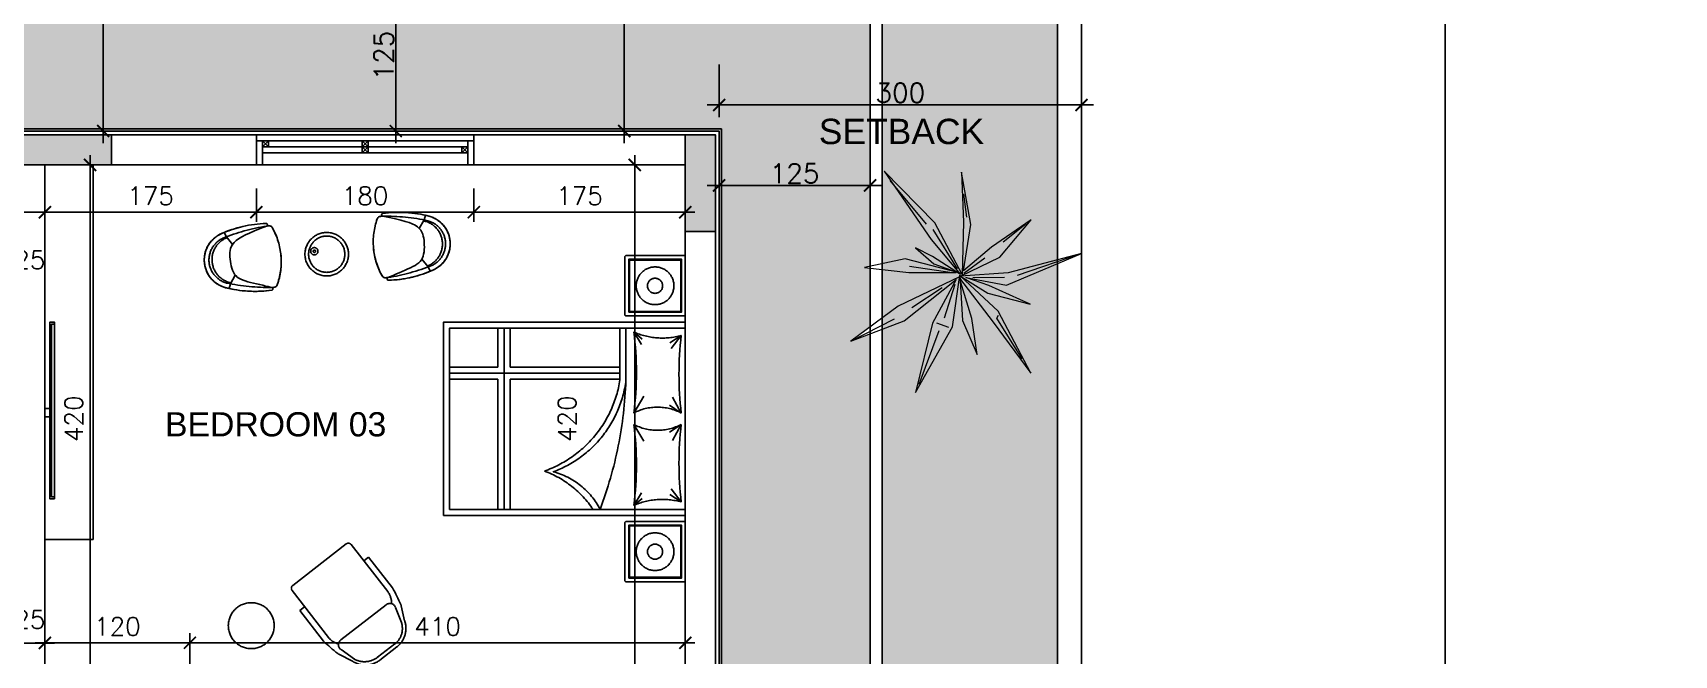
# Model space of a CAD drawing. Header units: centimetres. Extents: x -10658 to 14823, y -5448 to 3597.
# Drawn here: x -868 to 490, y 2249 to 2764 of the extents above; entities that cross this region are included whole.
import ezdxf
from ezdxf.xclip import XClip

# ---------------------------------------------------------------- set-up
doc = ezdxf.new("R2010")
doc.units = ezdxf.units.CM
doc.header["$LTSCALE"] = 100
doc.header["$MEASUREMENT"] = 0
doc.header["$XCLIPFRAME"] = 0
doc.header["$PDMODE"] = 35
doc.linetypes.add('A0-01 FLOOR PLANS$0$HIDDEN', pattern=[0.375, 0.25, -0.125])
doc.linetypes.add('FINAL PLOT$0$CENTER', pattern=[2, 1.25, -0.25, 0.25, -0.25])
for name, color, linetype in [('A0-01 FLOOR PLANS$0$CAR', 1, 'Continuous'), ('A0-01 FLOOR PLANS$0$DIM IN', 1, 'Continuous'), ('A0-01 FLOOR PLANS$0$FURN', 21, 'Continuous'), ('A0-01 FLOOR PLANS$0$FURNITURE', 111, 'Continuous'), ('A0-01 FLOOR PLANS$0$HIDDEN -03', 8, 'A0-01 FLOOR PLANS$0$HIDDEN'), ('A0-01 FLOOR PLANS$0$TEXT', 3, 'Continuous'), ('A0-01 FLOOR PLANS$0$TILE', 252, 'Continuous'), ('A0-01 FLOOR PLANS$0$WALL-01', 7, 'Continuous'), ('A0-01 FLOOR PLANS$0$WALL-03', 2, 'Continuous'), ('A0-01 FLOOR PLANS$0$WINDOW', 1, 'Continuous'), ('DIM IN', 1, 'Continuous'), ('FINAL PLOT$0$DIM-OUT', 1, 'Continuous'), ('FINAL PLOT$0$PLOT LIMIT', 6, 'FINAL PLOT$0$CENTER'), ('SOURROUNDING$0$KERBSTONE', 11, 'Continuous'), ('SOURROUNDING$0$WALL-03', 2, 'Continuous'), ('TEXT', 3, 'Continuous'), ('XREF GF COL$0$COLUMN', 6, 'Continuous'), ('XREF GF COL$0$COLUMN HATCH', 201, 'Continuous')]:
    doc.layers.add(name, color=color, linetype=linetype)
doc.layers.add('SOURROUNDING$0$HAT', color=8, linetype='Continuous', lineweight=9)
doc.layers.add('SOURROUNDING$0$plantitas', color=68, linetype='Continuous', lineweight=5)
doc.styles.add('A0-01 FLOOR PLANS$0$22', font='romans.shx')
doc.styles.add('A0-01 FLOOR PLANS$0$ART-PS-1', font='arial.ttf', dxfattribs={"height": 20})
doc.styles.add('ART', font='arial.ttf')
doc.styles.add('FINAL PLOT$0$ART', font='arial.ttf')
doc.styles.add('FINAL PLOT$0$ASA', font='romans.shx', dxfattribs={"width": 0.8})
doc.styles.add('ROMANS', font='romans')
doc.dimstyles.new('A0-01 FLOOR PLANS$0$100', dxfattribs={"dimtxt": 15, "dimasz": 10, "dimexe": 8, "dimexo": 12, "dimgap": 6, "dimtad": 1, "dimdec": 0, "dimzin": 0, "dimdsep": 46, "dimtxsty": 'A0-01 FLOOR PLANS$0$22', "dimblk": 'A0-01 FLOOR PLANS$0$_ARCHTICK', "dimcen": 30, "dimdle": 8, "dimclrd": 1, "dimclre": 1, "dimclrt": 2, "dimadec": 0, "dimazin": 0, "dimtfac": 1, "dimtdec": 0, "dimtmove": 2, "dimatfit": 3, "dimldrblk": 'A0-01 FLOOR PLANS$0$_OBLIQUE', "dimfxl": 100, "dimtolj": 1, "dimtzin": 0, "dimarcsym": 0})
doc.dimstyles.new('AS-17-100', dxfattribs={"dimtxt": 17, "dimasz": 10, "dimexe": 10, "dimexo": 10, "dimgap": 6, "dimtad": 1, "dimtoh": 1, "dimdec": 0, "dimdsep": 46, "dimtxsty": 'ROMANS', "dimblk1": 'ARCHTICK', "dimblk2": 'ARCHTICK', "dimsah": 1, "dimcen": 25, "dimdle": 10, "dimclrd": 1, "dimclre": 1, "dimclrt": 2, "dimadec": 0, "dimazin": 0, "dimtfac": 1, "dimtdec": 0, "dimtofl": 0, "dimtmove": 2, "dimatfit": 3, "dimldrblk": 'ARCHTICK', "dimfxl": 1, "dimtolj": 1, "dimtzin": 0, "dimarcsym": 0})
doc.dimstyles.new('FINAL PLOT$0$AS-23-100-FM', dxfattribs={"dimscale": 0, "dimtxt": 20, "dimasz": 15, "dimexe": 15, "dimexo": 10, "dimgap": 5, "dimtad": 1, "dimtoh": 1, "dimdec": 0, "dimlfac": 0.393701, "dimzin": 1, "dimdsep": 46, "dimlunit": 3, "dimtxsty": 'FINAL PLOT$0$ASA', "dimblk1": 'FINAL PLOT$0$_ARCHTICK', "dimblk2": 'FINAL PLOT$0$_ARCHTICK', "dimsah": 1, "dimcen": 15, "dimdle": 15, "dimclrd": 1, "dimclre": 1, "dimclrt": 3, "dimadec": 0, "dimazin": 0, "dimtfac": 1, "dimtdec": 0, "dimtmove": 2, "dimatfit": 3, "dimldrblk": 'FINAL PLOT$0$_ARCHTICK', "dimfxl": 1, "dimtolj": 1, "dimtzin": 0, "dimarcsym": 0})

# ---------------------------------------------------------------- blocks, each defined once
blk = doc.blocks.new('_ARCHTICK')
at = {"color": 0, "linetype": 'ByBlock', "const_width": 0.15}
blk.add_lwpolyline([(-0.5, -0.5), (0.5, 0.5)], dxfattribs=at)
blk = doc.blocks.new('*D31')
at = {"layer": 'Defpoints', "color": 0, "transparency": 16777216}
for p in [(-300, 2748), (0, 2704.6), (0, 2704.6)]:
    blk.add_point(p, dxfattribs=at)
at = {"layer": 'DIM IN', "color": 1, "lineweight": -2, "transparency": 16777216}
for p, q in [((-300, 2738), (-300, 2694.6)), ((-310, 2704.6), (10, 2704.6))]:
    blk.add_line(p, q, dxfattribs=at)
at = {"layer": 'DIM IN', "color": 1, "lineweight": -2, "transparency": 16777216, "xscale": 10, "yscale": 10, "zscale": 10, "rotation": 180}
blk.add_blockref('_ARCHTICK', (-300, 2704.6), dxfattribs=at)
at = {"layer": 'DIM IN', "color": 1, "lineweight": -2, "transparency": 16777216, "xscale": 10, "yscale": 10, "zscale": 10}
blk.add_blockref('_ARCHTICK', (0, 2704.6), dxfattribs=at)
at = {"layer": 'DIM IN', "color": 2, "transparency": 16777216, "insert": (-150, 2714.6), "char_height": 16, "attachment_point": 5, "style": 'ROMANS'}
blk.add_mtext('\\A1;300', dxfattribs=at)
blk = doc.blocks.new('*D32')
at = {"layer": 'Defpoints', "color": 0, "transparency": 16777216}
for p in [(-378.5, 3048), (-300, 3048), (-300, 2683)]:
    blk.add_point(p, dxfattribs=at)
at = {"layer": 'DIM IN', "color": 1, "lineweight": -2, "transparency": 16777216}
for p, q in [((-378.5, 2673), (-378.5, 3058)), ((-310, 3048), (-388.5, 3048)), ((-310, 2683), (-388.5, 2683))]:
    blk.add_line(p, q, dxfattribs=at)
at = {"layer": 'DIM IN', "color": 1, "lineweight": -2, "transparency": 16777216, "xscale": 10, "yscale": 10, "zscale": 10}
for p, rotation in [((-378.5, 3048), 90), ((-378.5, 2683), 270)]:
    blk.add_blockref('_ARCHTICK', p, dxfattribs=dict(at, rotation=rotation))
at = {"layer": 'DIM IN', "color": 2, "transparency": 16777216, "insert": (-388.5, 2865.5), "char_height": 16, "attachment_point": 5, "rotation": 90, "style": 'ROMANS'}
blk.add_mtext('\\A1;365', dxfattribs=at)
blk = doc.blocks.new('*D33')
at = {"layer": 'Defpoints', "color": 0, "transparency": 16777216}
for p in [(-809.8, 3048), (-799.8, 3048), (-890, 2683)]:
    blk.add_point(p, dxfattribs=at)
at = {"layer": 'DIM IN', "color": 1, "lineweight": -2, "transparency": 16777216}
for p, q in [((-809.8, 2673), (-809.8, 3058)), ((-809.8, 3048), (-819.8, 3048)), ((-880, 2683), (-799.8, 2683))]:
    blk.add_line(p, q, dxfattribs=at)
at = {"layer": 'DIM IN', "color": 1, "lineweight": -2, "transparency": 16777216, "xscale": 10, "yscale": 10, "zscale": 10}
for p, rotation in [((-809.8, 3048), 90), ((-809.8, 2683), 270)]:
    blk.add_blockref('_ARCHTICK', p, dxfattribs=dict(at, rotation=rotation))
at = {"layer": 'DIM IN', "color": 2, "transparency": 16777216, "insert": (-819.8, 2865.5), "char_height": 16, "attachment_point": 5, "rotation": 90, "style": 'ROMANS'}
blk.add_mtext('\\A1;365', dxfattribs=at)
blk = doc.blocks.new('*D47')
at = {"layer": 'Defpoints', "color": 0, "transparency": 16777216}
for p in [(-300, 2648), (-175, 2648), (-175, 2638)]:
    blk.add_point(p, dxfattribs=at)
at = {"layer": 'DIM IN', "color": 1, "lineweight": -2, "transparency": 16777216}
for p, q in [((-310, 2638), (-165, 2638)), ((-300, 2638), (-300, 2628)), ((-175, 2638), (-175, 2628))]:
    blk.add_line(p, q, dxfattribs=at)
at = {"layer": 'DIM IN', "color": 1, "lineweight": -2, "transparency": 16777216, "xscale": 10, "yscale": 10, "zscale": 10, "rotation": 180}
blk.add_blockref('_ARCHTICK', (-300, 2638), dxfattribs=at)
at = {"layer": 'DIM IN', "color": 1, "lineweight": -2, "transparency": 16777216, "xscale": 10, "yscale": 10, "zscale": 10}
blk.add_blockref('_ARCHTICK', (-175, 2638), dxfattribs=at)
at = {"layer": 'DIM IN', "color": 2, "transparency": 16777216, "insert": (-237.5, 2648), "char_height": 16, "attachment_point": 5, "style": 'ROMANS'}
blk.add_mtext('\\A1;125', dxfattribs=at)
blk = doc.blocks.new('*D73')
at = {"layer": 'Defpoints', "color": 0, "transparency": 16777216}
for p in [(-492.5, 2808), (-595, 2683), (-567.6, 2683)]:
    blk.add_point(p, dxfattribs=at)
at = {"layer": 'DIM IN', "color": 1, "lineweight": -2, "transparency": 16777216}
for p, q in [((-567.6, 2818), (-567.6, 2673)), ((-502.5, 2808), (-577.6, 2808)), ((-585, 2683), (-557.6, 2683))]:
    blk.add_line(p, q, dxfattribs=at)
at = {"layer": 'DIM IN', "color": 1, "lineweight": -2, "transparency": 16777216, "xscale": 10, "yscale": 10, "zscale": 10}
for p, rotation in [((-567.6, 2808), 90), ((-567.6, 2683), 270)]:
    blk.add_blockref('_ARCHTICK', p, dxfattribs=dict(at, rotation=rotation))
at = {"layer": 'DIM IN', "color": 2, "transparency": 16777216, "insert": (-577.6, 2745.5), "char_height": 16, "attachment_point": 5, "rotation": 90, "style": 'ROMANS'}
blk.add_mtext('\\A1;125', dxfattribs=at)
blk = doc.blocks.new('SOURROUNDING$0$0Q62D')
at = {"color": 0, "linetype": 'ByBlock'}
for p, q in [((-0.05, 1.11), (0.07, 0.48)), ((-0.03, 0.53), (-0.05, 1.11)), ((-0.03, 0.96), (0.02, 0.52)), ((-0.33, 0.67), (-0.16, 0.38)), ((-0.24, 0.34), (-0.33, 0.67)), ((0.1, 0.29), (0.34, 0.61)), ((0.34, 0.61), (0.15, 0.24)), ((-0.99, 0.59), (-0.35, 0.33)), ((-0.47, 0.19), (-0.99, 0.59)), ((-0.47, 0.28), (-0.92, 0.55)), ((-0.02, 0.02), (-0.03, 0.53)), ((0.07, 0.48), (0, 0.01)), ((0.02, 0.52), (0.05, 0.51)), ((0.28, 0.34), (1, 0.54)), ((1, 0.54), (0.36, 0.26)), ((1, 0.54), (0.41, 0.33)), ((-0.44, 0.21), (-0.38, 0.31)), ((-0.35, 0.33), (0, 0)), ((0, 0), (-0.24, 0.34)), ((-0.16, 0.38), (-0.02, 0.02)), ((0.03, 0.05), (0.28, 0.34)), ((-0.05, 0.01), (-0.47, 0.19)), ((-0.09, 0.04), (-0.36, 0.22)), ((0, 0.01), (0.1, 0.29)), ((0.36, 0.26), (0, 0.01)), ((0.15, 0.24), (0.03, 0.05)), ((0.08, 0.09), (0.31, 0.27)), ((-1.16, -0.15), (-0.66, 0.01)), ((-0.66, 0.01), (-0.05, 0.01)), ((-0.01, 0.01), (-0.62, -0.13)), ((0.01, 0), (-0.09, -0.29)), ((0, 0.01), (0.39, 0.1)), ((0, -0.42), (0.01, 0)), ((0.02, 0.01), (0.12, -0.52)), ((0.33, -0.36), (0.02, 0.01)), ((0.04, 0.01), (0.28, 0.02)), ((0.39, 0.1), (0.83, 0.01)), ((0.83, 0.01), (0.39, -0.02)), ((0.77, 0.01), (0.5, 0.01)), ((-1.16, -0.15), (-0.72, -0.06)), ((-0.62, -0.13), (-1.16, -0.15)), ((-0.2, -0.01), (-0.53, -0.04)), ((-0.35, -0.31), (-0.01, -0.04)), ((-0.04, -0.06), (-0.31, -0.35)), ((0, -0.03), (-0.3, -0.43)), ((-0.12, -0.23), (0, -0.03)), ((0.02, -0.06), (0.07, -0.48)), ((0.05, -0.01), (0.37, -0.3)), ((0.39, -0.02), (0.05, -0.01)), ((-0.16, -0.45), (-0.12, -0.23)), ((-0.09, -0.29), (-0.16, -0.45)), ((0.37, -0.3), (0.6, -0.73)), ((-0.64, -0.6), (-0.35, -0.31)), ((-0.3, -0.43), (-0.64, -0.6)), ((0.05, -1.18), (0, -0.42)), ((0.6, -0.73), (0.33, -0.36)), ((0.49, -0.56), (0.38, -0.38)), ((0.04, -1.08), (0.05, -0.56)), ((0.12, -0.52), (0.05, -1.18))]:
    blk.add_line(p, q, dxfattribs=at)
blk = doc.blocks.new('SOURROUNDING')
at = {"layer": 'SOURROUNDING$0$HAT', "transparency": 33554658}
h = blk.add_hatch(dxfattribs=at)
h.set_pattern_fill('CROSS', color=256, scale=150, angle=90)
h.paths.add_polyline_path([(-1392.1, 640), (-2418, 640), (-2418, 25), (-1392.1, 25)])
h.paths.add_polyline_path([(-1810, 2848), (-1810, 3028), (-3028, 3028), (-3028, 785), (-1820, 785), (-1820, 1969.7), (-1935, 1969.7), (-1935, 2521.2), (-1820, 2521.2), (-1820, 2848)])
h.paths.add_polyline_path([(-890, 3028), (-880, 2818), (-165, 2818), (-175, 2848), (-165, 2848), (-165, 652.9), (-722.1, 652.9), (-722.1, 25), (-20, 20), (-20, 3028)])
at = {"layer": 'SOURROUNDING$0$KERBSTONE', "lineweight": 13}
h = blk.add_hatch(dxfattribs=at)
h.set_pattern_fill('AR-HBONE', color=252, scale=5, angle=90)
h.paths.add_polyline_path([(-175, 1001.4), (-180.2, 999.4), (-175, 1003.3), (-175, 1910.1), (-189.2, 1904.7), (-175, 1915.1), (-175, 1965.3), (-177.8, 1965.6), (-175, 1966.2), (-175, 2515.3), (-190.9, 2509.3), (-175, 2521), (-175, 2569.6), (-179.5, 2570.1), (-175, 2571.1), (-175, 2808), (-890, 2808), (-890, 3028), (-1810, 3028), (-1810, 2511.2), (-1925, 2511.2), (-1925, 1979.7), (-1810, 1979.7), (-1810, 775), (-3028, 775), (-3028, 650), (-2728, 650), (-2448, 650), (-2428, 650), (-1382.1, 650), (-1382.1, 25), (-1257.6, 25), (-1257.1, 25), (-857.1, 25), (-732.1, 25), (-732.1, 668), (-175, 668)])
h.paths.add_polyline_path([(-1685, 828), (-1685, 2129.7), (-1770, 2129.7), (-1770, 2361.2), (-1685, 2361.2), (-1685, 2748), (-1220, 2748), (-1220, 2683), (-890, 2683), (-300, 2683), (-300, 788), (-590, 788), (-590, 793), (-817, 793), (-817, 713), (-1286.1, 713), (-1287.5, 828)], flags=16)
h.paths.add_polyline_path([(-1798.2, 1621.7), (-1726.1, 1621.7), (-1726.1, 1641.2), (-1798.2, 1641.2)], flags=16)
h.paths.add_polyline_path([(-1564, 2964.7), (-999.2, 2964.7), (-999.2, 3018.3), (-1564, 3018.3)], flags=16)
at = {"color": 6}
blk.add_lwpolyline([(-300, 2683), (-890, 2683), (-890, 2683), (-1220, 2683), (-1220, 2748), (-1685, 2748), (-1685, 828), (-890, 828), (-890, 793), (-590, 793), (-590, 788), (-300, 788)], close=True, dxfattribs=at)
at = {"layer": 'SOURROUNDING$0$KERBSTONE', "color": 2}
for p, q in [((-165, 2818), (-165, 658)), ((-175, 668), (-175, 2808))]:
    blk.add_line(p, q, dxfattribs=at)
at = {"layer": 'SOURROUNDING$0$WALL-03'}
for p, q in [((0, 0), (0, 3048)), ((-20, 25), (-20, 3028))]:
    blk.add_line(p, q, dxfattribs=at)
at = {"layer": 'SOURROUNDING$0$plantitas', "color": 54, "extrusion": (0, 0, -1), "xscale": 90.07812315540856, "yscale": 90.07812315540856, "zscale": -90.07812315540879, "rotation": 141.4792577779152}
blk.add_blockref('SOURROUNDING$0$0Q62D', (100.8, 2563.8), dxfattribs=at)
blk = doc.blocks.new('A0-01 FLOOR PLANS$0$W05')
at = {"layer": 'A0-01 FLOOR PLANS$0$WINDOW'}
for p, q in [((-650, 1615), (-650, 1445)), ((-645, 1615), (-645, 1445)), ((-645, 1615), (-640, 1615)), ((-640, 1615), (-645, 1610)), ((-645, 1615), (-640, 1610)), ((-645, 1610), (-640, 1610)), ((-640, 1615), (-640, 1445)), ((-630, 1445), (-630, 1615)), ((-650, 1532.5), (-645, 1532.5)), ((-645, 1527.5), (-650, 1532.5)), ((-650, 1527.5), (-645, 1532.5)), ((-650, 1527.5), (-645, 1527.5)), ((-645, 1532.5), (-640, 1532.5)), ((-640, 1532.5), (-645, 1527.5)), ((-645, 1532.5), (-640, 1527.5)), ((-645, 1527.5), (-640, 1527.5)), ((-650, 1450), (-645, 1450)), ((-645, 1450), (-650, 1445)), ((-650, 1450), (-645, 1445)), ((-650, 1445), (-645, 1445))]:
    blk.add_line(p, q, dxfattribs=at)
for points in [[(-650, 1615), (-630, 1615), (-630, 1620), (-650, 1620)], [(-650, 1440), (-630, 1440), (-630, 1445), (-650, 1445)]]:
    blk.add_lwpolyline(points, close=True, dxfattribs=at)
blk = doc.blocks.new('XREF GF COL')
at = {"layer": 'XREF GF COL$0$COLUMN HATCH'}
for points in [[(-11294.7, 2643), (-11294.7, 2618), (-11214.7, 2618), (-11214.7, 2643)], [(-10714.7, 2643), (-10739.7, 2643), (-10739.7, 2563), (-10714.7, 2563)]]:
    blk.add_hatch(color=256, dxfattribs=at).paths.add_polyline_path(points)
at = {"layer": 'XREF GF COL$0$COLUMN'}
for points in [[(-11294.7, 2618), (-11294.7, 2643), (-11214.7, 2643), (-11214.7, 2618)], [(-10739.7, 2643), (-10714.7, 2643), (-10714.7, 2563), (-10739.7, 2563)]]:
    blk.add_lwpolyline(points, close=True, dxfattribs=at)
blk = doc.blocks.new('A0-01 FLOOR PLANS$0$Fur_Bed_200x160_01')
for p, q in [((-68.9, -3.3), (-58.1, -11.8)), ((-68.9, -3.3), (-62.8, -12.9)), ((-4.7, -3.3), (-17.9, -10.7)), ((-4.7, -3.3), (-11.1, -13.1)), ((4.7, -3.3), (11.1, -13.1)), ((4.7, -3.3), (17.9, -10.7)), ((68.9, -3.3), (58.1, -11.8)), ((68.9, -3.3), (62.8, -12.9)), ((-71.8, -42.7), (-65.9, -35.7)), ((-71.8, -42.7), (-61.3, -36.3)), ((-4.7, -42.7), (-18.7, -34.4)), ((4.7, -42.7), (18.7, -34.4)), ((71.8, -42.7), (61.3, -36.3)), ((71.8, -42.7), (65.9, -35.7)), ((75, -54.1), (32.1, -54.1)), ((32.6, -145), (32.6, -54.1)), ((37.6, -195), (37.6, -54.1)), ((42.6, -145), (42.6, -54.1)), ((32.6, -145), (-75, -145)), ((75, -145), (42.6, -145)), ((-75, -150), (75, -150)), ((32.6, -155), (-75, -155)), ((32.6, -195), (32.6, -155)), ((75, -155), (42.6, -155)), ((42.6, -195), (42.6, -155))]:
    blk.add_line(p, q)
blk.add_lwpolyline([(-80, 0), (-80, -200), (80, -200), (80, 0)], close=True)
blk.add_lwpolyline([(-75, 0), (-75, -195), (75, -195), (75, 0)])
for points in [[(-71.8, -42.7, 0.175461), (-68.9, -3.3)], [(-68.9, -3.3, 0.059544), (-4.7, -3.3)], [(-4.7, -42.7, -0.248743), (-4.7, -3.3)], [(68.9, -3.3, -0.059544), (4.7, -3.3)], [(4.7, -42.7, 0.248743), (4.7, -3.3)], [(71.8, -42.7, -0.175461), (68.9, -3.3)], [(-71.8, -42.7, -0.069628), (-4.7, -42.7)], [(71.8, -42.7, 0.069628), (4.7, -42.7)], [(75, -49.1), (31.7, -49.1, 0.27978), (-43.9, -109.3, 0.210515), (-75, -70.4)]]:
    blk.add_lwpolyline(points, format="xyb")
for centre, radius, start, end in [((44.1, -389), 340.1, 92.0894, 110.5014), ((46.9, -148.7), 95.8, 98.8752, 160.4252), ((-122.1, -145.9), 84.1, 20.4105, 55.8901)]:
    blk.add_arc(centre, radius, start, end)
blk = doc.blocks.new('A0-01 FLOOR PLANS$0$CT2')
at = {"layer": 'A0-01 FLOOR PLANS$0$FURNITURE'}
blk.add_lwpolyline([(-0.9, -0.4), (-48.4, -0.4, -0.414214), (-49.6, 0.9), (-49.6, 48.4, -0.414214), (-48.4, 49.6), (-0.9, 49.6, -0.414214), (0.4, 48.4), (0.4, 0.9, -0.414214)], format="xyb", close=True, dxfattribs=at)
for points in [[(-2.8, 2.8), (-46.5, 2.8), (-46.5, 46.5), (-2.8, 46.5)], [(-3.4, 3.4), (-45.9, 3.4), (-45.9, 45.9), (-3.4, 45.9)]]:
    blk.add_lwpolyline(points, close=True, dxfattribs=at)
for radius in [15.6, 6.25]:
    blk.add_circle((-24.6, 24.6), radius, dxfattribs=at)
blk = doc.blocks.new('A0-01 FLOOR PLANS$0$CHAIR-01')
at = {"layer": 'A0-01 FLOOR PLANS$0$FURN', "color": 8}
for p, q in [((-333, 118), (-317, 136)), ((-559, -266), (-608, -249)), ((-559, -266), (-454, -277)), ((168, -311), (184, -292)), ((-175, -594), (-203, -492)), ((-175, -594), (-151, -640))]:
    blk.add_line(p, q, dxfattribs=at)
at = {"layer": 'A0-01 FLOOR PLANS$0$FURN', "color": 0}
blk.add_lwpolyline([(-608, -249, -0.09093), (-357, 134, -0.359078), (-339, 136, -0.394223), (-334, 115, -0.026865), (-317, 136, -0.144166), (-298, 148, -0.072981), (-287, 150, -0.115079), (0, 0, -0.106742), (190, -249, -0.110134), (194, -266, -0.178529), (184, -292, -0.032674), (168, -311, -0.142179), (176, -308, -0.206364), (187, -313, -0.359078), (189, -332, -0.049512), (18, -514, -0.041643), (-151, -640, -0.154113), (-336, -700, -0.178112), (-534, -627, -0.21988), (-642, -393, -0.111268), (-608, -249)], format="xyb", close=True, dxfattribs=at)
at = {"layer": 'A0-01 FLOOR PLANS$0$FURN', "color": 8}
blk.add_lwpolyline([(168, -311), (107, -351), (52, -386), (2, -416), (-41, -440), (-80, -460), (-115, -475), (-147, -485), (-175, -491), (-201, -492), (-226, -490), (-249, -485), (-270, -476), (-290, -465), (-310, -452), (-328, -438), (-347, -422), (-365, -405), (-382, -388), (-399, -370), (-414, -351), (-428, -331), (-439, -311), (-448, -291), (-454, -270), (-457, -248), (-457, -226), (-454, -203), (-448, -179), (-441, -154), (-432, -127), (-421, -99), (-409, -69), (-396, -37), (-383, -5), (-370, 26), (-359, 55), (-348, 80), (-340, 100), (-335, 113), (-333, 118)], dxfattribs=at)
for centre, radius, start, end in [((563, -741), 1270, 136.4407, 159.0474), ((1458, -1196), 2221, 143.7588, 156.3468), ((-347, 124), 15, 336.6535, 134.6703), ((-287, 110), 40, 73.8819, 139.5107), ((-482, -564), 742, 25.1396, 73.8819), ((-336, -393), 306, 159.6158, 299.591), ((-336, -393), 256, 159.6885, 299.3334), ((-316, -371), 253, 155.8538, 302.9173), ((-1408, 1251), 2219, 302.6677, 315.2697), ((-817, 437), 1266, 299.985, 322.6145), ((176, -323), 15, 324.3512, 122.368), ((176, -323), 15, 324.3512, 122.368), ((154, -266), 40, 319.5107, 25.1396), ((-503, -591), 2.24, 25.1396, 73.8819), ((-482, -564), 2.24, 25.1396, 73.8819)]:
    blk.add_arc(centre, radius, start, end, dxfattribs=at)
blk = doc.blocks.new('A0-01 FLOOR PLANS$0$EWEWE')
at = {"layer": 'A0-01 FLOOR PLANS$0$FURNITURE', "xscale": 0.07730495050062543, "yscale": 0.07730495050062543, "zscale": 0.07730495050062543, "rotation": 95.64858632797088}
blk.add_blockref('A0-01 FLOOR PLANS$0$CHAIR-01', (-49.1, 11.5), dxfattribs=at)
blk = doc.blocks.new('A0-01 FLOOR PLANS$0$FW')
at = {"layer": 'A0-01 FLOOR PLANS$0$FURNITURE'}
for centre, radius in [((-12.4, 8.4), 18), ((-12.4, 8.4), 15), ((-2.4, 11.7), 3), ((-2.4, 11.7), 1)]:
    blk.add_circle(centre, radius, dxfattribs=at)
at = {"layer": 'A0-01 FLOOR PLANS$0$CAR', "xscale": -1, "rotation": 325.1934876677047}
blk.add_blockref('A0-01 FLOOR PLANS$0$EWEWE', (-98.3, 28.9), dxfattribs=at)
at = {"layer": 'A0-01 FLOOR PLANS$0$CAR', "rotation": 34.80651233229532}
blk.add_blockref('A0-01 FLOOR PLANS$0$EWEWE', (72.3, 28.9), dxfattribs=at)
blk = doc.blocks.new('A0-01 FLOOR PLANS$0$Fur_ArmChair_93x72_01')
for p, q in [((-8.9, 0), (9.1, 0)), ((-32.7, -24.7), (-27.2, -13.1)), ((-8.9, -3), (9.1, -3)), ((32.7, -24.7), (27.2, -13.1)), ((-28.9, -26.5), (-25, -13.6)), ((28.1, -26.5), (24.2, -13.6)), ((-24.2, -33), (23.4, -33)), ((-36, -73), (-36, -40.9)), ((-31, -90), (-31, -40.9)), ((31, -90), (31, -40.8)), ((36, -73), (36, -40.8)), ((-31, -73), (-36, -73)), ((31, -73), (36, -73)), ((28, -93), (-28, -93))]:
    blk.add_line(p, q)
for centre, radius, start, end in [((-9, -19.3), 19.3, 89.7223, 159.3789), ((9, -19.3), 19.3, 20.6212, 90.2777), ((-31.8, -11), 5, 334.7019, 342.1666), ((-8.9, -20.6), 17.6, 89.3962, 156.7447), ((9, -19.2), 16.3, 20.1763, 90.3363), ((31.8, -10.9), 5, 197.8334, 205.2981), ((98, -58.9), 135.2, 165.7449, 172.3494), ((-28.2, -26.8), 5, 154.7019, 165.7488), ((-24.2, -28), 5, 163.0927, 269.9745), ((23.4, -28), 5, 270, 16.8584), ((28.2, -26.8), 5, 14.2512, 25.2981), ((-98, -58.9), 135.2, 7.6506, 14.2512), ((-16, -40.9), 15, 141.4228, 180), ((15.6, -40.9), 15.4, 0.2537, 40.1308), ((-28, -90), 3, 180, 270), ((28, -90), 3, 270, 0)]:
    blk.add_arc(centre, radius, start, end)
blk = doc.blocks.new('A0-01 FLOOR PLANS$0$_ARCHTICK')
at = {"color": 0, "linetype": 'ByBlock', "const_width": 0.15}
blk.add_lwpolyline([(-0.5, -0.5), (0.5, 0.5)], dxfattribs=at)
blk = doc.blocks.new('*D373')
at = {"layer": 'A0-01 FLOOR PLANS$0$DIM IN', "color": 1, "lineweight": -2, "transparency": 16777216}
for p, q in [((-840, 2184.4), (-840, 2230.6)), ((-430, 2184.4), (-430, 2230.6)), ((-422, 2222.6), (-848, 2222.6))]:
    blk.add_line(p, q, dxfattribs=at)
at = {"layer": 'Defpoints', "color": 0, "transparency": 16777216}
for p in [(-840, 2222.6), (-840, 2172.4), (-430, 2172.4)]:
    blk.add_point(p, dxfattribs=at)
at = {"layer": 'A0-01 FLOOR PLANS$0$DIM IN', "color": 1, "lineweight": -2, "transparency": 16777216, "xscale": 10, "yscale": 10, "zscale": 10, "rotation": 180}
blk.add_blockref('A0-01 FLOOR PLANS$0$_ARCHTICK', (-840, 2222.6), dxfattribs=at)
at = {"layer": 'A0-01 FLOOR PLANS$0$DIM IN', "color": 1, "lineweight": -2, "transparency": 16777216, "xscale": 10, "yscale": 10, "zscale": 10}
blk.add_blockref('A0-01 FLOOR PLANS$0$_ARCHTICK', (-430, 2222.6), dxfattribs=at)
at = {"layer": 'A0-01 FLOOR PLANS$0$DIM IN', "color": 2, "transparency": 16777216, "insert": (-635, 2236.1), "char_height": 15, "attachment_point": 5, "style": 'A0-01 FLOOR PLANS$0$22'}
blk.add_mtext('\\A1;410', dxfattribs=at)
blk = doc.blocks.new('A0-01 FLOOR PLANS$0$_OBLIQUE')
at = {"color": 0, "linetype": 'ByBlock'}
blk.add_line((-0.5, -0.5), (0.5, 0.5), dxfattribs=at)
blk = doc.blocks.new('*D374')
at = {"layer": 'A0-01 FLOOR PLANS$0$DIM IN', "color": 1, "lineweight": -2, "transparency": 16777216}
for p, q in [((-960, 2234.4), (-960, 2230.6)), ((-840, 2184.4), (-840, 2230.6)), ((-832, 2222.6), (-968, 2222.6))]:
    blk.add_line(p, q, dxfattribs=at)
at = {"layer": 'Defpoints', "color": 0, "transparency": 16777216}
for p in [(-960, 2222.6), (-960, 2222.4), (-840, 2172.4)]:
    blk.add_point(p, dxfattribs=at)
at = {"layer": 'A0-01 FLOOR PLANS$0$DIM IN', "color": 1, "lineweight": -2, "transparency": 16777216, "xscale": 10, "yscale": 10, "zscale": 10, "rotation": 180}
blk.add_blockref('A0-01 FLOOR PLANS$0$_ARCHTICK', (-960, 2222.6), dxfattribs=at)
at = {"layer": 'A0-01 FLOOR PLANS$0$DIM IN', "color": 1, "lineweight": -2, "transparency": 16777216, "xscale": 10, "yscale": 10, "zscale": 10}
blk.add_blockref('A0-01 FLOOR PLANS$0$_ARCHTICK', (-840, 2222.6), dxfattribs=at)
at = {"layer": 'A0-01 FLOOR PLANS$0$DIM IN', "color": 2, "transparency": 16777216, "insert": (-900, 2236.1), "char_height": 15, "attachment_point": 5, "style": 'A0-01 FLOOR PLANS$0$22'}
blk.add_mtext('\\A1;120', dxfattribs=at)
blk = doc.blocks.new('*D375')
at = {"layer": 'A0-01 FLOOR PLANS$0$DIM IN', "color": 1, "lineweight": -2, "transparency": 16777216}
for p, q in [((-471.8, 2190), (-471.8, 2626)), ((-437.3, 2618), (-479.8, 2618)), ((-437.3, 2198), (-479.8, 2198))]:
    blk.add_line(p, q, dxfattribs=at)
at = {"layer": 'Defpoints', "color": 0, "transparency": 16777216}
for p in [(-471.8, 2618), (-425.3, 2618), (-425.3, 2198)]:
    blk.add_point(p, dxfattribs=at)
at = {"layer": 'A0-01 FLOOR PLANS$0$DIM IN', "color": 1, "lineweight": -2, "transparency": 16777216, "xscale": 10, "yscale": 10, "zscale": 10}
for p, rotation in [((-471.8, 2618), 90), ((-471.8, 2198), 270)]:
    blk.add_blockref('A0-01 FLOOR PLANS$0$_ARCHTICK', p, dxfattribs=dict(at, rotation=rotation))
at = {"layer": 'A0-01 FLOOR PLANS$0$DIM IN', "color": 2, "transparency": 16777216, "insert": (-527.8, 2408), "char_height": 15, "attachment_point": 5, "rotation": 90, "style": 'A0-01 FLOOR PLANS$0$22'}
blk.add_mtext('\\A1;420', dxfattribs=at)
blk = doc.blocks.new('*D376')
at = {"layer": 'A0-01 FLOOR PLANS$0$DIM IN', "color": 1, "lineweight": -2, "transparency": 16777216}
for p, q in [((-605, 2598.5), (-605, 2570.9)), ((-430, 2598.7), (-430, 2570.9)), ((-422, 2578.9), (-613, 2578.9))]:
    blk.add_line(p, q, dxfattribs=at)
at = {"layer": 'Defpoints', "color": 0, "transparency": 16777216}
for p in [(-605, 2610.5), (-430, 2610.7), (-605, 2578.9)]:
    blk.add_point(p, dxfattribs=at)
at = {"layer": 'A0-01 FLOOR PLANS$0$DIM IN', "color": 1, "lineweight": -2, "transparency": 16777216, "xscale": 10, "yscale": 10, "zscale": 10, "rotation": 180}
blk.add_blockref('A0-01 FLOOR PLANS$0$_ARCHTICK', (-605, 2578.9), dxfattribs=at)
at = {"layer": 'A0-01 FLOOR PLANS$0$DIM IN', "color": 1, "lineweight": -2, "transparency": 16777216, "xscale": 10, "yscale": 10, "zscale": 10}
blk.add_blockref('A0-01 FLOOR PLANS$0$_ARCHTICK', (-430, 2578.9), dxfattribs=at)
at = {"layer": 'A0-01 FLOOR PLANS$0$DIM IN', "color": 2, "transparency": 16777216, "insert": (-517.5, 2592.4), "char_height": 15, "attachment_point": 5, "style": 'A0-01 FLOOR PLANS$0$22'}
blk.add_mtext('\\A1;175', dxfattribs=at)
blk = doc.blocks.new('*D377')
at = {"layer": 'A0-01 FLOOR PLANS$0$DIM IN', "color": 1, "lineweight": -2, "transparency": 16777216}
for p, q in [((-785, 2598.5), (-785, 2570.9)), ((-605, 2598.5), (-605, 2570.9)), ((-597, 2578.9), (-793, 2578.9))]:
    blk.add_line(p, q, dxfattribs=at)
at = {"layer": 'Defpoints', "color": 0, "transparency": 16777216}
for p in [(-785, 2610.5), (-605, 2610.5), (-785, 2578.9)]:
    blk.add_point(p, dxfattribs=at)
at = {"layer": 'A0-01 FLOOR PLANS$0$DIM IN', "color": 1, "lineweight": -2, "transparency": 16777216, "xscale": 10, "yscale": 10, "zscale": 10, "rotation": 180}
blk.add_blockref('A0-01 FLOOR PLANS$0$_ARCHTICK', (-785, 2578.9), dxfattribs=at)
at = {"layer": 'A0-01 FLOOR PLANS$0$DIM IN', "color": 1, "lineweight": -2, "transparency": 16777216, "xscale": 10, "yscale": 10, "zscale": 10}
blk.add_blockref('A0-01 FLOOR PLANS$0$_ARCHTICK', (-605, 2578.9), dxfattribs=at)
at = {"layer": 'A0-01 FLOOR PLANS$0$DIM IN', "color": 2, "transparency": 16777216, "insert": (-695, 2592.4), "char_height": 15, "attachment_point": 5, "style": 'A0-01 FLOOR PLANS$0$22'}
blk.add_mtext('\\A1;180', dxfattribs=at)
blk = doc.blocks.new('*D378')
at = {"layer": 'A0-01 FLOOR PLANS$0$DIM IN', "color": 1, "lineweight": -2, "transparency": 16777216}
for p, q in [((-960, 2598.5), (-960, 2570.9)), ((-785, 2598.5), (-785, 2570.9)), ((-777, 2578.9), (-968, 2578.9))]:
    blk.add_line(p, q, dxfattribs=at)
at = {"layer": 'Defpoints', "color": 0, "transparency": 16777216}
for p in [(-960, 2610.5), (-785, 2610.5), (-960, 2578.9)]:
    blk.add_point(p, dxfattribs=at)
at = {"layer": 'A0-01 FLOOR PLANS$0$DIM IN', "color": 1, "lineweight": -2, "transparency": 16777216, "xscale": 10, "yscale": 10, "zscale": 10, "rotation": 180}
blk.add_blockref('A0-01 FLOOR PLANS$0$_ARCHTICK', (-960, 2578.9), dxfattribs=at)
at = {"layer": 'A0-01 FLOOR PLANS$0$DIM IN', "color": 1, "lineweight": -2, "transparency": 16777216, "xscale": 10, "yscale": 10, "zscale": 10}
blk.add_blockref('A0-01 FLOOR PLANS$0$_ARCHTICK', (-785, 2578.9), dxfattribs=at)
at = {"layer": 'A0-01 FLOOR PLANS$0$DIM IN', "color": 2, "transparency": 16777216, "insert": (-872.5, 2592.4), "char_height": 15, "attachment_point": 5, "style": 'A0-01 FLOOR PLANS$0$22'}
blk.add_mtext('\\A1;175', dxfattribs=at)
blk = doc.blocks.new('A0-01 FLOOR PLANS$0$A$C09b082d8')
at = {"layer": 'A0-01 FLOOR PLANS$0$FURNITURE'}
blk.add_lwpolyline([(71.2, 8), (-74.8, 8), (-74.8, 4), (71.2, 4)], close=True, dxfattribs=at)
for points in [[(-73.3, 8), (-73.3, 5.5), (69.7, 5.5), (69.7, 8)], [(3.5, 4), (3.5, 0), (-3.5, 0), (-3.5, 4)]]:
    blk.add_lwpolyline(points, dxfattribs=at)
blk = doc.blocks.new('*D420')
at = {"layer": 'A0-01 FLOOR PLANS$0$DIM IN', "color": 1, "lineweight": -2, "transparency": 16777216}
for p, q in [((-985, 2234.4), (-985, 2230.4)), ((-960, 2234.4), (-960, 2230.4)), ((-952, 2222.4), (-993, 2222.4))]:
    blk.add_line(p, q, dxfattribs=at)
at = {"layer": 'Defpoints', "color": 0, "transparency": 16777216}
for p in [(-985, 2222.4), (-985, 2222.4), (-960, 2222.4)]:
    blk.add_point(p, dxfattribs=at)
at = {"layer": 'A0-01 FLOOR PLANS$0$DIM IN', "color": 1, "lineweight": -2, "transparency": 16777216, "xscale": 10, "yscale": 10, "zscale": 10, "rotation": 180}
blk.add_blockref('A0-01 FLOOR PLANS$0$_ARCHTICK', (-985, 2222.4), dxfattribs=at)
at = {"layer": 'A0-01 FLOOR PLANS$0$DIM IN', "color": 1, "lineweight": -2, "transparency": 16777216, "xscale": 10, "yscale": 10, "zscale": 10}
blk.add_blockref('A0-01 FLOOR PLANS$0$_ARCHTICK', (-960, 2222.4), dxfattribs=at)
at = {"layer": 'A0-01 FLOOR PLANS$0$DIM IN', "color": 2, "transparency": 16777216, "insert": (-972.5, 2241.8), "char_height": 15, "attachment_point": 5, "style": 'A0-01 FLOOR PLANS$0$22'}
blk.add_mtext('\\A1;25', dxfattribs=at)
blk = doc.blocks.new('*D430')
at = {"layer": 'A0-01 FLOOR PLANS$0$DIM IN', "color": 1, "lineweight": -2, "transparency": 16777216}
for p, q in [((-922.6, 2190), (-922.6, 2626)), ((-934.6, 2618), (-930.6, 2618)), ((-934.6, 2198), (-930.6, 2198))]:
    blk.add_line(p, q, dxfattribs=at)
at = {"layer": 'Defpoints', "color": 0, "transparency": 16777216}
for p in [(-922.6, 2618), (-922.6, 2618), (-922.6, 2198)]:
    blk.add_point(p, dxfattribs=at)
at = {"layer": 'A0-01 FLOOR PLANS$0$DIM IN', "color": 1, "lineweight": -2, "transparency": 16777216, "xscale": 10, "yscale": 10, "zscale": 10}
for p, rotation in [((-922.6, 2618), 90), ((-922.6, 2198), 270)]:
    blk.add_blockref('A0-01 FLOOR PLANS$0$_ARCHTICK', p, dxfattribs=dict(at, rotation=rotation))
at = {"layer": 'A0-01 FLOOR PLANS$0$DIM IN', "color": 2, "transparency": 16777216, "insert": (-936.1, 2408), "char_height": 15, "attachment_point": 5, "rotation": 90, "style": 'A0-01 FLOOR PLANS$0$22'}
blk.add_mtext('\\A1;420', dxfattribs=at)
blk = doc.blocks.new('*D458')
at = {"layer": 'A0-01 FLOOR PLANS$0$DIM IN', "color": 1, "lineweight": -2, "transparency": 16777216}
for p, q in [((-952, 2578.9), (-993, 2578.9)), ((-985, 2566.9), (-985, 2570.9)), ((-960, 2566.9), (-960, 2570.9))]:
    blk.add_line(p, q, dxfattribs=at)
at = {"layer": 'Defpoints', "color": 0, "transparency": 16777216}
for p in [(-985, 2578.9), (-985, 2578.9), (-960, 2578.9)]:
    blk.add_point(p, dxfattribs=at)
at = {"layer": 'A0-01 FLOOR PLANS$0$DIM IN', "color": 1, "lineweight": -2, "transparency": 16777216, "xscale": 10, "yscale": 10, "zscale": 10, "rotation": 180}
blk.add_blockref('A0-01 FLOOR PLANS$0$_ARCHTICK', (-985, 2578.9), dxfattribs=at)
at = {"layer": 'A0-01 FLOOR PLANS$0$DIM IN', "color": 1, "lineweight": -2, "transparency": 16777216, "xscale": 10, "yscale": 10, "zscale": 10}
blk.add_blockref('A0-01 FLOOR PLANS$0$_ARCHTICK', (-960, 2578.9), dxfattribs=at)
at = {"layer": 'A0-01 FLOOR PLANS$0$DIM IN', "color": 2, "transparency": 16777216, "insert": (-972.5, 2539.4), "char_height": 15, "attachment_point": 5, "style": 'A0-01 FLOOR PLANS$0$22'}
blk.add_mtext('\\A1;25', dxfattribs=at)
blk = doc.blocks.new('FINAL PLOT$0$_ARCHTICK')
at = {"color": 0, "linetype": 'ByBlock', "const_width": 0.15}
blk.add_lwpolyline([(-0.5, -0.5), (0.5, 0.5)], dxfattribs=at)
blk = doc.blocks.new('*D581')
at = {"layer": 'Defpoints', "color": 0, "transparency": 16777216}
for p in [(161.9, 3048), (161.9, 0), (300.9, 0)]:
    blk.add_point(p, dxfattribs=at)
at = {"layer": 'FINAL PLOT$0$DIM-OUT', "color": 1, "lineweight": -2, "transparency": 16777216}
for p, q in [((300.9, 3063), (300.9, -15)), ((171.9, 3048), (315.9, 3048)), ((171.9, 0), (315.9, 0))]:
    blk.add_line(p, q, dxfattribs=at)
at = {"layer": 'FINAL PLOT$0$DIM-OUT', "color": 1, "lineweight": -2, "transparency": 16777216, "xscale": 15, "yscale": 15, "zscale": 15}
for p, rotation in [((300.9, 3048), 90), ((300.9, 0), 270)]:
    blk.add_blockref('FINAL PLOT$0$_ARCHTICK', p, dxfattribs=dict(at, rotation=rotation))
at = {"layer": 'FINAL PLOT$0$DIM-OUT', "color": 3, "transparency": 16777216, "insert": (276.6, 1524), "char_height": 30, "attachment_point": 5, "rotation": 90, "style": 'FINAL PLOT$0$ART'}
blk.add_mtext('\\A1;100\'-0" [30.48m.]', dxfattribs=at)
blk = doc.blocks.new('A0-01 FLOOR PLANS')
at = {"layer": 'A0-01 FLOOR PLANS$0$FURNITURE'}
for p, q in [((-920, 2618), (-960, 2618)), ((-920, 2618), (-920, 2308)), ((-920, 2308), (-960, 2308))]:
    blk.add_line(p, q, dxfattribs=at)
blk.add_circle((-789.2, 2236.8), 19, dxfattribs=at)
at = {"layer": 'A0-01 FLOOR PLANS$0$HIDDEN -03'}
for p in [(-990, 2648), (-400, 753)]:
    blk.add_line(p, (-400, 2648), dxfattribs=at)
at = {"layer": 'A0-01 FLOOR PLANS$0$WALL-01'}
for p, q in [((-985, 2643), (-785, 2643)), ((-785, 2618), (-785, 2643)), ((-605, 2618), (-605, 2643)), ((-605, 2643), (-405, 2643)), ((-405, 2063), (-405, 2643)), ((-960, 2618), (-785, 2618)), ((-960, 1958), (-960, 2618)), ((-605, 2618), (-430, 2618)), ((-430, 2198), (-430, 2618))]:
    blk.add_line(p, q, dxfattribs=at)
at = {"layer": 'A0-01 FLOOR PLANS$0$WALL-03'}
blk.add_line((-605, 2643), (-785, 2643), dxfattribs=at)
at = {"xscale": -0.999999999999999, "rotation": 4.876446145335204}
blk.add_blockref('A0-01 FLOOR PLANS$0$FW', (-738.4, 2534.7), dxfattribs=at)
at = {"layer": 'A0-01 FLOOR PLANS$0$CAR', "xscale": -1}
for p in [(-479.6, 2493.4), (-479.6, 2273.4)]:
    blk.add_blockref('A0-01 FLOOR PLANS$0$CT2', p, dxfattribs=at)
at = {"layer": 'A0-01 FLOOR PLANS$0$FURNITURE'}
for name, p, xscale, rotation in [('A0-01 FLOOR PLANS$0$Fur_Bed_200x160_01', (-430, 2408), -1, 270), ('A0-01 FLOOR PLANS$0$Fur_ArmChair_93x72_01', (-675.8, 2213.7), -0.9999999999999958, 217.7577013101007)]:
    blk.add_blockref(name, p, dxfattribs=dict(at, xscale=xscale, rotation=rotation))
at = {"layer": 'A0-01 FLOOR PLANS$0$TILE', "rotation": 270}
blk.add_blockref('A0-01 FLOOR PLANS$0$A$C09b082d8', (-960, 2413), dxfattribs=at)
at = {"layer": 'A0-01 FLOOR PLANS$0$WINDOW'}
blk.add_blockref('XREF GF COL', (10309.7, 0), dxfattribs=at)
at = {"layer": 'A0-01 FLOOR PLANS$0$WINDOW', "rotation": 270}
blk.add_blockref('A0-01 FLOOR PLANS$0$W05', (-2225, 1988), dxfattribs=at)
at = {"layer": 'A0-01 FLOOR PLANS$0$TEXT', "style": 'A0-01 FLOOR PLANS$0$ART-PS-1'}
blk.add_text('BEDROOM 03', height=20, dxfattribs=at).set_placement((-860.6, 2393.4))
at = {"layer": 'A0-01 FLOOR PLANS$0$DIM IN'}
dim = blk.add_linear_dim(base=(-922.6, 2618), p1=(-922.6, 2198), p2=(-922.6, 2618), angle=90, dimstyle='A0-01 FLOOR PLANS$0$100', override={"dimfxl": 0.075}, dxfattribs=at)
dim.commit()
dim.dimension.update_dxf_attribs({"geometry": '*D430', "text_midpoint": (-936.1, 2408)})
dim = blk.add_linear_dim(base=(-471.8, 2618), p1=(-425.3, 2198), p2=(-425.3, 2618), angle=90, dimstyle='A0-01 FLOOR PLANS$0$100', override={"dimfxl": 0.075}, dxfattribs=at)
dim.commit()
dim.dimension.update_dxf_attribs({"geometry": '*D375', "text_midpoint": (-527.8, 2408), "dimtype": 128})
for base, p1, p2, picture, middle in [((-960, 2578.9), (-785, 2610.5), (-960, 2610.5), '*D378', (-872.5, 2592.4)), ((-785, 2578.9), (-605, 2610.5), (-785, 2610.5), '*D377', (-695, 2592.4)), ((-605, 2578.9), (-430, 2610.7), (-605, 2610.5), '*D376', (-517.5, 2592.4)), ((-985, 2578.9), (-960, 2578.9), (-985, 2578.9), '*D458', (-972.5, 2539.4)), ((-960, 2222.6), (-840, 2172.4), (-960, 2222.4), '*D374', (-900, 2236.1)), ((-840, 2222.6), (-430, 2172.4), (-840, 2172.4), '*D373', (-635, 2236.1))]:
    dim = blk.add_linear_dim(base=base, p1=p1, p2=p2, dimstyle='A0-01 FLOOR PLANS$0$100', override={"dimfxl": 0.075}, dxfattribs=at)
    dim.commit()
    dim.dimension.update_dxf_attribs({"geometry": picture, "text_midpoint": middle})
dim = blk.add_linear_dim(base=(-985, 2222.4), p1=(-960, 2222.4), p2=(-985, 2222.4), dimstyle='A0-01 FLOOR PLANS$0$100', override={"dimfxl": 0.075}, dxfattribs=at)
dim.commit()
dim.dimension.update_dxf_attribs({"geometry": '*D420', "text_midpoint": (-972.5, 2241.8), "dimtype": 128})
blk = doc.blocks.new('FINAL PLOT')
at = {"layer": 'FINAL PLOT$0$PLOT LIMIT', "color": 1}
blk.add_lwpolyline([(-3048, 0), (0, 0), (0, 3048), (-3048, 3048)], close=True, dxfattribs=at)
at = {"layer": 'FINAL PLOT$0$DIM-OUT'}
dim = blk.add_linear_dim(base=(300.9, 0), p1=(161.9, 3048), p2=(161.9, 0), angle=90, dimstyle='FINAL PLOT$0$AS-23-100-FM', override={"dimscale": 1, "dimtxt": 30, "dimtxsty": 'FINAL PLOT$0$ART'}, dxfattribs=at)
dim.commit()
dim.dimension.update_dxf_attribs({"geometry": '*D581', "text_midpoint": (276.6, 1524)})

msp = doc.modelspace()

# ---------------------------------------------------------------- linework, layer by layer
at = {"color": 6}
msp.add_lwpolyline([(-298, 2685), (-892, 2685), (-892, 2682), (-1218, 2682), (-1218, 2750), (-1687, 2750), (-1687, 826), (-892, 826), (-892, 791), (-592, 791), (-592, 786), (-298, 786)], close=True, dxfattribs=at)

# ---------------------------------------------------------------- block references
msp.add_blockref('SOURROUNDING', (0, 0))
ref = msp.add_blockref('A0-01 FLOOR PLANS', (102, 37))
XClip(ref).set_block_clipping_path([(-400, 2648), (-994, 2648), (-994, 2645), (-1320, 2645), (-1320, 2713), (-1789, 2713), (-1789, 789), (-994, 789), (-994, 754), (-694, 754), (-694, 749), (-400, 749)])

# ---------------------------------------------------------------- texts
at = {"layer": 'TEXT', "style": 'ART'}
msp.add_text('SETBACK', height=21, dxfattribs=at).set_placement((-217.5, 2672.2))

# ---------------------------------------------------------------- dimensions: what is measured, and where the dimension line sits
at = {"layer": 'DIM IN'}
for base, p1, p2, picture, middle in [((-809.8, 3048), (-890, 2683), (-799.8, 3048), '*D33', (-819.8, 2865.5)), ((-378.5, 3048), (-300, 2683), (-300, 3048), '*D32', (-388.5, 2865.5)), ((-567.6, 2683), (-492.5, 2808), (-595, 2683), '*D73', (-577.6, 2745.5))]:
    dim = msp.add_linear_dim(base=base, p1=p1, p2=p2, angle=90, dimstyle='AS-17-100', override={"dimtxt": 16, "dimgap": 2}, dxfattribs=at)
    dim.commit()
    dim.dimension.update_dxf_attribs({"geometry": picture, "text_midpoint": middle})
for base, p1, p2, picture, middle in [((0, 2704.6), (-300, 2748), (0, 2704.6), '*D31', (-150, 2714.6)), ((-175, 2638), (-300, 2648), (-175, 2648), '*D47', (-237.5, 2648))]:
    dim = msp.add_linear_dim(base=base, p1=p1, p2=p2, dimstyle='AS-17-100', override={"dimtxt": 16, "dimgap": 2}, dxfattribs=at)
    dim.commit()
    dim.dimension.update_dxf_attribs({"geometry": picture, "text_midpoint": middle})

# ---------------------------------------------------------------- next in the draw order: wipeouts: each hides what was drawn before it
msp.add_wipeout([(2339.5, 3271), (12.7, 3231.6), (170.5, 1963.7), (571.4, 525.1), (2865.3, 374), (2457.8, 1838.9)]).dxf.layer = 'DIM IN'

# ---------------------------------------------------------------- next in the draw order: block references
msp.add_blockref('FINAL PLOT', (0, 0))

doc.saveas('drawing.dxf')
